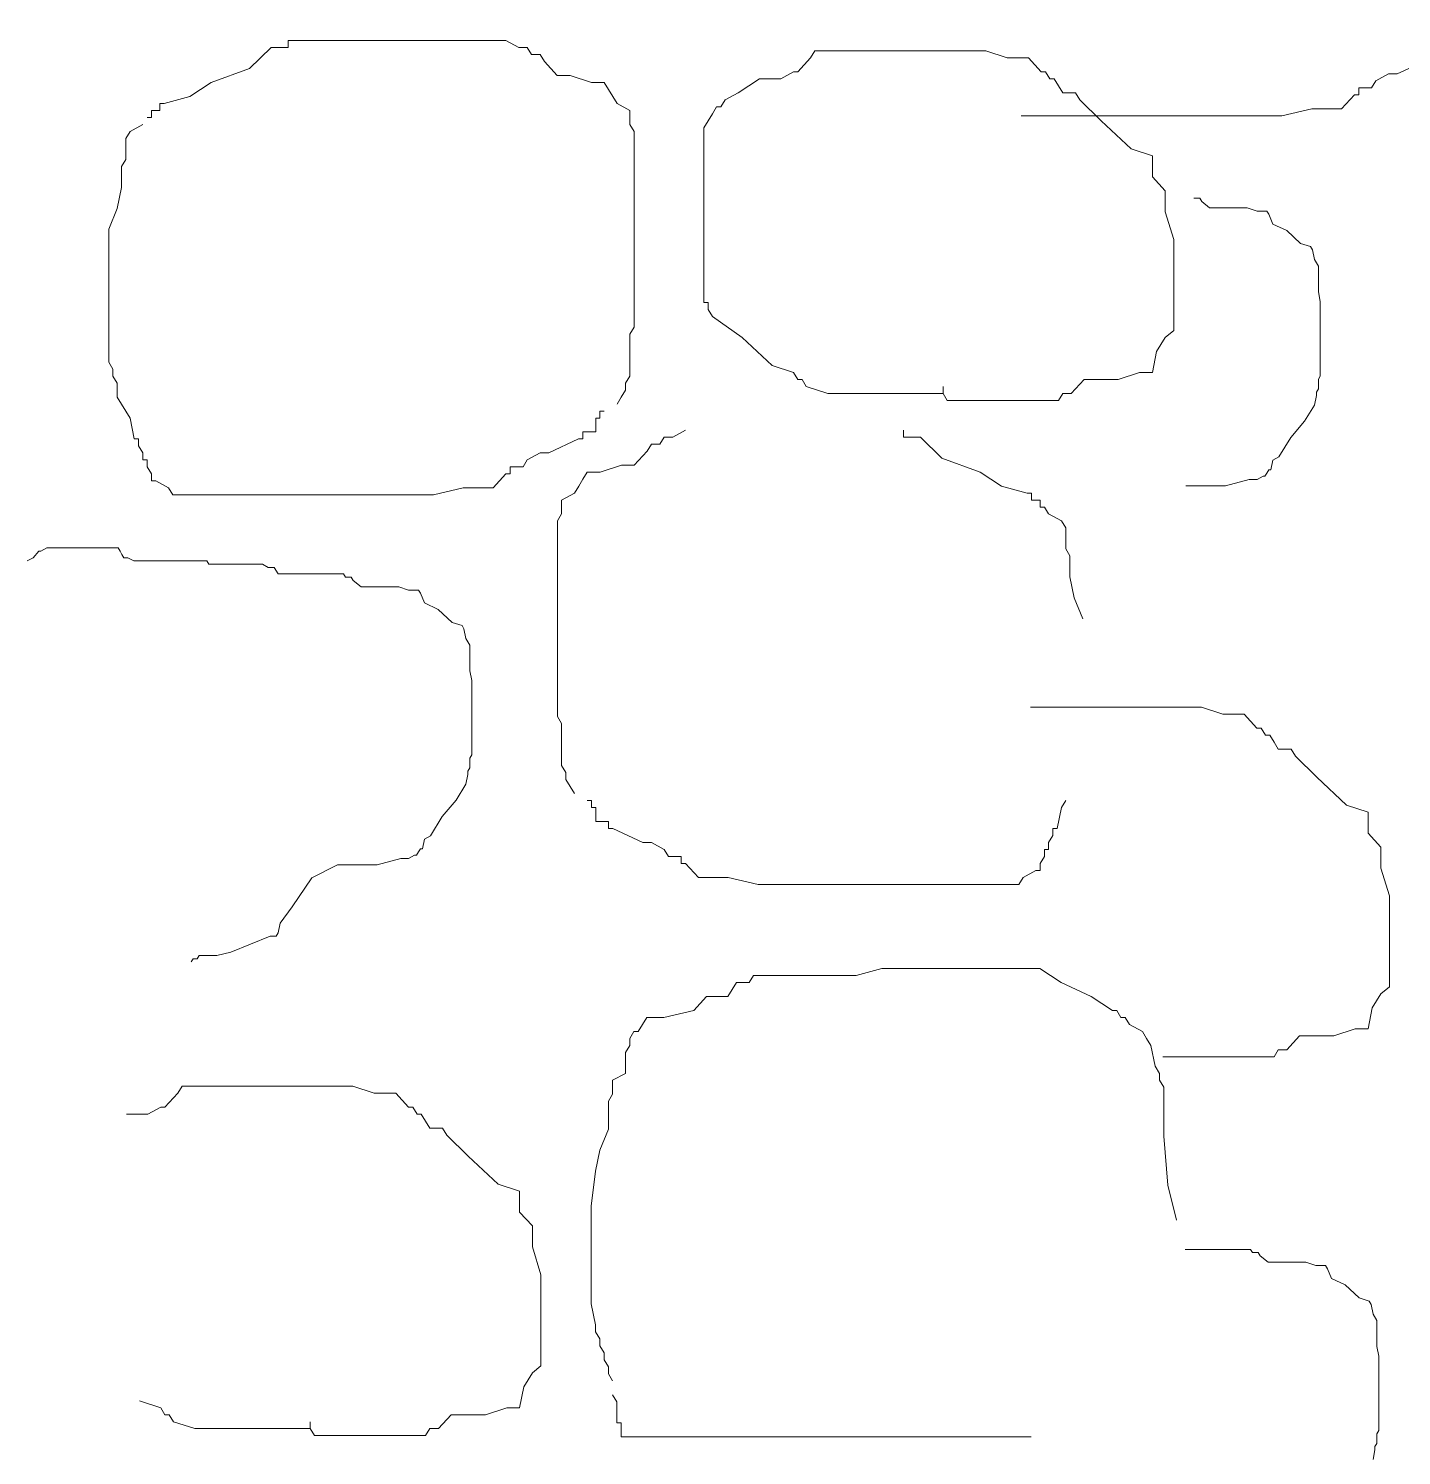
# Model space of a CAD drawing. Header units: centimetres. Extents: x 2280 to 32242, y -4577 to 2534.
# Drawn here: x 26068.5 to 26120.5, y -2725.3 to -2671.3 of the extents above; entities that cross this region are included whole.
import ezdxf

# ---------------------------------------------------------------- set-up
doc = ezdxf.new("R2010")
doc.units = ezdxf.units.CM
doc.layers.add('dim', color=40, linetype='Continuous', lineweight=0)
doc.layers.add('obiekty', color=22, linetype='Continuous', lineweight=5)

msp = doc.modelspace()

# ---------------------------------------------------------------- hatches: boundary and pattern name
at = {"layer": 'dim'}
h = msp.add_hatch(color=7, dxfattribs=at)
h.dxf.hatch_style = 1
edge = h.paths.add_edge_path()
edge.add_line((26464.449, -2758.987), (26526.237, -2820.144))
edge.add_line((26526.237, -2820.144), (26526.237, -2793.963))
edge.add_line((26526.237, -2793.963), (26500.585, -2768.102))
edge.add_spline(control_points=[(26500.585, -2768.102), (26499.378, -2767.74), (26498.6, -2767.687), (26498.202, -2767.906)], knot_values=[35.673287, 35.673287, 35.673287, 35.673287, 41.147763, 41.147763, 41.147763, 41.147763], degree=3, periodic=0)
edge.add_spline(control_points=[(26498.202, -2767.906), (26498.119, -2767.991), (26498.037, -2768.075), (26497.954, -2768.159)], knot_values=[0, 0, 0, 0, 0.301407, 0.301407, 0.301407, 0.301407], degree=3, periodic=0)
edge.add_spline(control_points=[(26497.954, -2768.159), (26498.007, -2768.053), (26498.089, -2767.969), (26498.202, -2767.906)], knot_values=[41.147763, 41.147763, 41.147763, 41.147763, 42.704936, 42.704936, 42.704936, 42.704936], degree=3, periodic=0)
edge.add_spline(control_points=[(26500.585, -2768.102), (26499.378, -2767.74), (26498.6, -2767.687), (26498.202, -2767.906)], knot_values=[35.673287, 35.673287, 35.673287, 35.673287, 41.147763, 41.147763, 41.147763, 41.147763], degree=3, periodic=0)
edge.add_spline(control_points=[(26498.202, -2767.906), (26498.57, -2767.532), (26498.935, -2767.157), (26499.28, -2766.787)], knot_values=[0.301407, 0.301407, 0.301407, 0.301407, 1.642507, 1.642507, 1.642507, 1.642507], degree=3, periodic=0)
edge.add_line((26499.28, -2766.787), (26478.191, -2745.525))
edge.add_spline(control_points=[(26478.191, -2745.525), (26477.196, -2745.262), (26476.538, -2745.24), (26476.182, -2745.436)], knot_values=[36.26063, 36.26063, 36.26063, 36.26063, 41.147763, 41.147763, 41.147763, 41.147763], degree=3, periodic=0)
edge.add_spline(control_points=[(26476.182, -2745.436), (26476.1, -2745.52), (26476.017, -2745.604), (26475.934, -2745.689)], knot_values=[0, 0, 0, 0, 0.301407, 0.301407, 0.301407, 0.301407], degree=3, periodic=0)
edge.add_spline(control_points=[(26475.934, -2745.689), (26475.987, -2745.583), (26476.069, -2745.498), (26476.182, -2745.436)], knot_values=[41.147763, 41.147763, 41.147763, 41.147763, 42.704936, 42.704936, 42.704936, 42.704936], degree=3, periodic=0)
edge.add_spline(control_points=[(26478.191, -2745.525), (26477.196, -2745.262), (26476.538, -2745.24), (26476.182, -2745.436)], knot_values=[36.26063, 36.26063, 36.26063, 36.26063, 41.147763, 41.147763, 41.147763, 41.147763], degree=3, periodic=0)
edge.add_spline(control_points=[(26476.182, -2745.436), (26476.504, -2745.108), (26476.823, -2744.781), (26477.13, -2744.455)], knot_values=[0.301407, 0.301407, 0.301407, 0.301407, 1.474772, 1.474772, 1.474772, 1.474772], degree=3, periodic=0)
edge.add_line((26477.13, -2744.455), (26434.971, -2701.952))
edge.add_spline(control_points=[(26434.971, -2701.952), (26433.764, -2701.591), (26432.986, -2701.538), (26432.588, -2701.757)], knot_values=[35.673287, 35.673287, 35.673287, 35.673287, 41.147763, 41.147763, 41.147763, 41.147763], degree=3, periodic=0)
edge.add_spline(control_points=[(26432.588, -2701.757), (26432.506, -2701.841), (26432.423, -2701.926), (26432.34, -2702.01)], knot_values=[0, 0, 0, 0, 0.301407, 0.301407, 0.301407, 0.301407], degree=3, periodic=0)
edge.add_spline(control_points=[(26432.34, -2702.01), (26432.393, -2701.904), (26432.475, -2701.82), (26432.588, -2701.757)], knot_values=[41.147763, 41.147763, 41.147763, 41.147763, 42.704936, 42.704936, 42.704936, 42.704936], degree=3, periodic=0)
edge.add_spline(control_points=[(26434.971, -2701.952), (26433.764, -2701.591), (26432.986, -2701.538), (26432.588, -2701.757)], knot_values=[35.673287, 35.673287, 35.673287, 35.673287, 41.147763, 41.147763, 41.147763, 41.147763], degree=3, periodic=0)
edge.add_spline(control_points=[(26432.588, -2701.757), (26432.956, -2701.382), (26433.321, -2701.008), (26433.667, -2700.637)], knot_values=[0.301407, 0.301407, 0.301407, 0.301407, 1.642507, 1.642507, 1.642507, 1.642507], degree=3, periodic=0)
edge.add_line((26433.667, -2700.637), (26412.577, -2679.376))
edge.add_spline(control_points=[(26412.577, -2679.376), (26411.582, -2679.112), (26410.924, -2679.091), (26410.568, -2679.287)], knot_values=[36.26063, 36.26063, 36.26063, 36.26063, 41.147763, 41.147763, 41.147763, 41.147763], degree=3, periodic=0)
edge.add_spline(control_points=[(26410.568, -2679.287), (26410.486, -2679.371), (26410.403, -2679.455), (26410.32, -2679.539)], knot_values=[0, 0, 0, 0, 0.301407, 0.301407, 0.301407, 0.301407], degree=3, periodic=0)
edge.add_spline(control_points=[(26410.32, -2679.539), (26410.373, -2679.434), (26410.455, -2679.349), (26410.568, -2679.287)], knot_values=[41.147763, 41.147763, 41.147763, 41.147763, 42.704936, 42.704936, 42.704936, 42.704936], degree=3, periodic=0)
edge.add_spline(control_points=[(26412.577, -2679.376), (26411.582, -2679.112), (26410.924, -2679.091), (26410.568, -2679.287)], knot_values=[36.26063, 36.26063, 36.26063, 36.26063, 41.147763, 41.147763, 41.147763, 41.147763], degree=3, periodic=0)
edge.add_spline(control_points=[(26410.568, -2679.287), (26410.89, -2678.959), (26411.21, -2678.631), (26411.516, -2678.306)], knot_values=[0.301407, 0.301407, 0.301407, 0.301407, 1.474772, 1.474772, 1.474772, 1.474772], degree=3, periodic=0)
edge.add_line((26411.516, -2678.306), (26390.202, -2656.819))
edge.add_spline(control_points=[(26390.202, -2656.819), (26389.403, -2656.64), (26388.86, -2656.645), (26388.549, -2656.816)], knot_values=[36.867268, 36.867268, 36.867268, 36.867268, 41.147763, 41.147763, 41.147763, 41.147763], degree=3, periodic=0)
edge.add_spline(control_points=[(26388.549, -2656.816), (26388.466, -2656.9), (26388.383, -2656.985), (26388.3, -2657.069)], knot_values=[0, 0, 0, 0, 0.301407, 0.301407, 0.301407, 0.301407], degree=3, periodic=0)
edge.add_spline(control_points=[(26388.3, -2657.069), (26388.353, -2656.963), (26388.435, -2656.879), (26388.549, -2656.816)], knot_values=[41.147763, 41.147763, 41.147763, 41.147763, 42.704936, 42.704936, 42.704936, 42.704936], degree=3, periodic=0)
edge.add_spline(control_points=[(26388.549, -2656.816), (26388.86, -2656.645), (26389.403, -2656.64), (26390.202, -2656.819)], knot_values=[36.867268, 36.867268, 36.867268, 36.867268, 41.147763, 41.147763, 41.147763, 41.147763], degree=3, periodic=0)
edge.add_spline(control_points=[(26388.549, -2656.816), (26388.825, -2656.535), (26389.099, -2656.254), (26389.365, -2655.974)], knot_values=[0.301407, 0.301407, 0.301407, 0.301407, 1.308174, 1.308174, 1.308174, 1.308174], degree=3, periodic=0)
edge.add_line((26389.365, -2655.974), (26367.847, -2634.281))
edge.add_spline(control_points=[(26367.847, -2634.281), (26367.229, -2634.174), (26366.794, -2634.199), (26366.529, -2634.346)], knot_values=[37.494954, 37.494954, 37.494954, 37.494954, 41.147763, 41.147763, 41.147763, 41.147763], degree=3, periodic=0)
edge.add_spline(control_points=[(26366.529, -2634.346), (26366.446, -2634.43), (26366.363, -2634.514), (26366.28, -2634.598)], knot_values=[0, 0, 0, 0, 0.301407, 0.301407, 0.301407, 0.301407], degree=3, periodic=0)
edge.add_spline(control_points=[(26366.28, -2634.598), (26366.333, -2634.493), (26366.416, -2634.408), (26366.529, -2634.346)], knot_values=[41.147763, 41.147763, 41.147763, 41.147763, 42.704936, 42.704936, 42.704936, 42.704936], degree=3, periodic=0)
edge.add_line((26367.067, -2633.494), (26345.514, -2611.766))
edge.add_spline(control_points=[(26345.514, -2611.766), (26345.06, -2611.717), (26344.727, -2611.755), (26344.509, -2611.875)], knot_values=[38.145716, 38.145716, 38.145716, 38.145716, 41.147763, 41.147763, 41.147763, 41.147763], degree=3, periodic=0)
edge.add_spline(control_points=[(26344.509, -2611.875), (26344.426, -2611.959), (26344.343, -2612.044), (26344.26, -2612.128)], knot_values=[0, 0, 0, 0, 0.301407, 0.301407, 0.301407, 0.301407], degree=3, periodic=0)
edge.add_spline(control_points=[(26344.26, -2612.128), (26344.313, -2612.022), (26344.396, -2611.938), (26344.509, -2611.875)], knot_values=[41.147763, 41.147763, 41.147763, 41.147763, 42.704936, 42.704936, 42.704936, 42.704936], degree=3, periodic=0)
edge.add_line((26344.934, -2611.181), (26323.206, -2589.275))
edge.add_spline(control_points=[(26323.206, -2589.275), (26322.896, -2589.268), (26322.658, -2589.311), (26322.489, -2589.405)], knot_values=[38.821921, 38.821921, 38.821921, 38.821921, 41.147763, 41.147763, 41.147763, 41.147763], degree=3, periodic=0)
edge.add_spline(control_points=[(26322.489, -2589.405), (26322.406, -2589.489), (26322.323, -2589.573), (26322.241, -2589.657)], knot_values=[0, 0, 0, 0, 0.301407, 0.301407, 0.301407, 0.301407], degree=3, periodic=0)
edge.add_spline(control_points=[(26322.241, -2589.657), (26322.293, -2589.552), (26322.376, -2589.467), (26322.489, -2589.405)], knot_values=[41.147763, 41.147763, 41.147763, 41.147763, 42.704936, 42.704936, 42.704936, 42.704936], degree=3, periodic=0)
edge.add_line((26322.802, -2588.869), (26300.924, -2566.812))
edge.add_spline(control_points=[(26300.924, -2566.812), (26300.738, -2566.828), (26300.587, -2566.869), (26300.469, -2566.934)], knot_values=[39.526363, 39.526363, 39.526363, 39.526363, 41.147763, 41.147763, 41.147763, 41.147763], degree=3, periodic=0)
edge.add_spline(control_points=[(26300.469, -2566.934), (26300.386, -2567.018), (26300.304, -2567.103), (26300.221, -2567.187)], knot_values=[0, 0, 0, 0, 0.301407, 0.301407, 0.301407, 0.301407], degree=3, periodic=0)
edge.add_spline(control_points=[(26300.221, -2567.187), (26300.274, -2567.081), (26300.356, -2566.997), (26300.469, -2566.934)], knot_values=[41.147763, 41.147763, 41.147763, 41.147763, 42.704936, 42.704936, 42.704936, 42.704936], degree=3, periodic=0)
edge.add_line((26300.67, -2566.556), (26278.672, -2544.379))
edge.add_spline(control_points=[(26278.672, -2544.379), (26278.588, -2544.4), (26278.514, -2544.428), (26278.449, -2544.464)], knot_values=[40.262371, 40.262371, 40.262371, 40.262371, 41.147763, 41.147763, 41.147763, 41.147763], degree=3, periodic=0)
edge.add_spline(control_points=[(26278.449, -2544.464), (26278.367, -2544.548), (26278.284, -2544.632), (26278.201, -2544.716)], knot_values=[0, 0, 0, 0, 0.301407, 0.301407, 0.301407, 0.301407], degree=3, periodic=0)
edge.add_spline(control_points=[(26278.201, -2544.716), (26278.254, -2544.611), (26278.336, -2544.526), (26278.449, -2544.464)], knot_values=[41.147763, 41.147763, 41.147763, 41.147763, 42.704936, 42.704936, 42.704936, 42.704936], degree=3, periodic=0)
edge.add_line((26278.538, -2544.243), (26256.455, -2521.98))
edge.add_spline(control_points=[(26256.455, -2521.98), (26256.446, -2521.984), (26256.438, -2521.989), (26256.429, -2521.993)], knot_values=[41.033971, 41.033971, 41.033971, 41.033971, 41.147763, 41.147763, 41.147763, 41.147763], degree=3, periodic=0)
edge.add_spline(control_points=[(26256.429, -2521.993), (26256.347, -2522.077), (26256.264, -2522.162), (26256.181, -2522.246)], knot_values=[0, 0, 0, 0, 0.301407, 0.301407, 0.301407, 0.301407], degree=3, periodic=0)
edge.add_spline(control_points=[(26256.181, -2522.246), (26256.234, -2522.14), (26256.316, -2522.056), (26256.429, -2521.993)], knot_values=[41.147763, 41.147763, 41.147763, 41.147763, 42.704936, 42.704936, 42.704936, 42.704936], degree=3, periodic=0)
edge.add_line((26256.406, -2521.93), (26234.295, -2499.639))
edge.add_spline(control_points=[(26234.295, -2499.639), (26234.25, -2499.685), (26234.206, -2499.73), (26234.161, -2499.775)], knot_values=[0, 0, 0, 0, 0.162292, 0.162292, 0.162292, 0.162292], degree=3, periodic=0)
edge.add_spline(control_points=[(26234.161, -2499.775), (26234.19, -2499.717), (26234.228, -2499.665), (26234.276, -2499.62)], knot_values=[41.846102, 41.846102, 41.846102, 41.846102, 42.704936, 42.704936, 42.704936, 42.704936], degree=3, periodic=0)
edge.add_line((26234.264, -2499.608), (26207.186, -2472.309))
edge.add_line((26207.186, -2472.309), (26050.95, -2564.916))
edge.add_spline(control_points=[(26050.95, -2564.916), (26050.963, -2564.94), (26050.976, -2564.964), (26050.99, -2564.989)], knot_values=[0.301407, 0.301407, 0.301407, 0.301407, 0.372282, 0.372282, 0.372282, 0.372282], degree=3, periodic=0)
edge.add_spline(control_points=[(26050.99, -2564.989), (26051.082, -2565.079), (26051.138, -2565.183), (26051.16, -2565.299)], knot_values=[41.147763, 41.147763, 41.147763, 41.147763, 42.704936, 42.704936, 42.704936, 42.704936], degree=3, periodic=0)
edge.add_spline(control_points=[(26077.736, -2549.039), (26077.042, -2548.828), (26075.29, -2548.795), (26069.345, -2549.616), (26063.555, -2556.386), (26046.027, -2555.581), (26049.899, -2562.998), (26050.95, -2564.916)], knot_values=[0.372282, 0.372282, 0.372282, 0.372282, 6.173436, 8.769154, 17.150754, 33.547828, 39.13485, 39.13485, 39.13485, 39.13485], degree=3, periodic=0)
edge.add_spline(control_points=[(26050.99, -2564.989), (26050.969, -2564.969), (26050.948, -2564.949), (26050.924, -2564.931)], knot_values=[40.806551, 40.806551, 40.806551, 40.806551, 41.147763, 41.147763, 41.147763, 41.147763], degree=3, periodic=0)
edge.add_line((26050.924, -2564.931), (26023.876, -2580.963))
edge.add_line((26023.876, -2580.963), (26019.679, -2580.963))
edge.add_line((26019.679, -2580.963), (25652.254, -2580.963))
edge.add_line((25652.254, -2580.963), (25652.254, -2594.287))
edge.add_line((25652.254, -2594.287), (25660.813, -2594.287))
edge.add_line((25660.813, -2594.287), (25659.894, -2658.375))
edge.add_line((25659.894, -2658.375), (25673.922, -2658.249))
edge.add_line((25673.922, -2658.249), (25674.962, -2594.287))
edge.add_line((25674.962, -2594.287), (25964.152, -2594.287))
edge.add_line((25964.152, -2594.287), (25964.152, -2672.966))
edge.add_line((25964.152, -2672.966), (25982.545, -2672.966))
edge.add_line((25982.545, -2672.966), (25982.545, -2594.287))
edge.add_line((25982.545, -2594.287), (26298.05, -2594.287))
edge.add_line((26298.05, -2594.287), (26434.533, -2729.376))
edge.add_line((26434.533, -2729.376), (26434.463, -2793.963))
edge.add_line((26434.463, -2793.963), (26110.013, -2793.963))
edge.add_line((26110.013, -2793.963), (26109.044, -2794.492))
edge.add_line((26109.044, -2794.492), (26108.559, -2795.02))
edge.add_line((26108.559, -2795.02), (26106.943, -2795.02))
edge.add_line((26106.943, -2795.02), (26106.459, -2795.285))
edge.add_line((26106.459, -2795.285), (26090.788, -2795.285))
edge.add_line((26090.788, -2795.285), (26090.788, -2793.963))
edge.add_line((26090.788, -2793.963), (26087.153, -2793.963))
edge.add_line((26087.153, -2793.963), (26087.107, -2794.187))
edge.add_line((26087.107, -2794.187), (26086.623, -2794.187))
edge.add_line((26086.623, -2794.187), (26085.815, -2794.451))
edge.add_line((26085.815, -2794.451), (26084.523, -2794.451))
edge.add_line((26084.523, -2794.451), (26083.796, -2795.244))
edge.add_line((26083.796, -2795.244), (26079.353, -2795.244))
edge.add_line((26079.353, -2795.244), (25988.468, -2794.958))
edge.add_line((25988.468, -2794.958), (25988.582, -2795.02))
edge.add_line((25988.582, -2795.02), (25986.966, -2795.02))
edge.add_line((25986.966, -2795.02), (25671.717, -2793.963))
edge.add_line((25671.717, -2793.963), (25673.408, -2689.896))
edge.add_line((25673.408, -2689.896), (25659.442, -2689.896))
edge.add_line((25659.442, -2689.896), (25657.95, -2793.963))
edge.add_line((25657.95, -2793.963), (25618.694, -2821.127))
edge.add_line((25618.694, -2821.127), (25631.221, -2826.273))
edge.add_line((25631.221, -2826.273), (25679.875, -2813.518))
edge.add_line((25679.875, -2813.518), (25767.679, -2813.518))
edge.add_line((25767.679, -2813.518), (25767.679, -2838.592))
edge.add_line((25767.679, -2838.592), (25787.695, -2838.592))
edge.add_line((25787.695, -2838.592), (25787.695, -2813.518))
edge.add_line((25787.695, -2813.518), (25964.152, -2813.518))
edge.add_line((25964.152, -2813.518), (25964.152, -3023.963))
edge.add_line((25964.152, -3023.963), (25817.679, -3023.963))
edge.add_line((25817.679, -3023.963), (25647.245, -3023.963))
edge.add_line((25647.245, -3023.963), (25656.188, -3039.51))
edge.add_line((25656.188, -3039.51), (25623.849, -3063.258))
edge.add_line((25623.849, -3063.258), (25647.608, -3063.258))
edge.add_line((25647.608, -3063.258), (25771.419, -3052.333))
edge.add_line((25771.419, -3052.333), (25818.252, -3052.19))
edge.add_line((25818.252, -3052.19), (25844.501, -3067.931))
edge.add_line((25844.501, -3067.931), (25926.829, -3073.724))
edge.add_line((25926.829, -3073.724), (26030.55, -3059.79))
edge.add_line((26030.55, -3059.79), (26124.773, -3059.79))
edge.add_line((26124.773, -3059.79), (26174.502, -3048.018))
edge.add_line((26174.502, -3048.018), (26281.158, -3069.6))
edge.add_line((26281.158, -3069.6), (26392.12, -3080.193))
edge.add_line((26392.12, -3080.193), (26463.991, -3024.32))
edge.add_spline(control_points=[(26463.991, -3024.319), (26464.144, -3024.15), (26464.296, -3023.98), (26464.449, -3023.811)], knot_values=[0.41129, 0.41129, 0.41129, 0.41129, 1.095678, 1.095678, 1.095678, 1.095678], degree=3, periodic=0)
edge.add_line((26464.449, -3023.811), (26464.449, -2758.987))
edge = h.paths.add_edge_path(flags=16)
edge.add_line((26434.214, -3023.963), (26104.525, -3023.963))
edge.add_ellipse((26102.721, -3017.372), major_axis=(-0.725, 7.876), ratio=0.286851, start_angle=184.0247, end_angle=211.717, ccw=False)
edge.add_ellipse((26102.721, -3017.372), major_axis=(-0.725, 7.876), ratio=0.286851, start_angle=145.26, end_angle=184.0247)
edge.add_ellipse((26103.138, -3024.39), major_axis=(1.182, 0.109), ratio=0.76963, start_angle=239.4815, end_angle=289.0119, ccw=False)
edge.add_spline(control_points=[(26101.668, -3023.963), (26101.733, -3024.093), (26101.8, -3024.216), (26101.929, -3024.435), (26101.992, -3024.533), (26102.119, -3024.715), (26102.184, -3024.8), (26102.272, -3024.905), (26102.294, -3024.931), (26102.316, -3024.956)], knot_values=[2.511922, 2.511922, 2.511922, 2.511922, 2.59654, 2.59654, 2.67338, 2.67338, 2.75022, 2.75022, 2.776096, 2.776096, 2.776096, 2.776096], degree=3, periodic=0)
edge.add_ellipse((26096.606, -3047.974), major_axis=(30.002, 2.76), ratio=0.76963, start_angle=75.0057, end_angle=78.2937)
edge.add_ellipse((26100.347, -3024.698), major_axis=(0.305, 0.028), ratio=0.76963, start_angle=224.4393, end_angle=326.5905, ccw=False)
edge.add_ellipse((26101.916, -3022.482), major_axis=(3.494, 0.321), ratio=0.76963, start_angle=218.8051, end_angle=229.563)
edge.add_ellipse((26098.529, -3028.511), major_axis=(4.984, 0.458), ratio=0.76963, start_angle=70.7704, end_angle=86.6871)
edge.add_ellipse((26101.612, -2996.533), major_axis=(36.307, 3.34), ratio=0.76963, start_angle=255.0873, end_angle=260.9907, ccw=False)
edge.add_ellipse((26093.122, -3033.832), major_axis=(12.22, 1.124), ratio=0.76963, start_angle=78.305, end_angle=82.8106)
edge.add_ellipse((26093.47, -3024.152), major_axis=(0.43, 0.04), ratio=0.76963, start_angle=224.289, end_angle=314.5377, ccw=False)
edge.add_ellipse((26102.716, -3019.512), major_axis=(11.175, 1.028), ratio=0.76963, start_angle=204.1063, end_angle=206.9122, ccw=False)
edge.add_ellipse((26092.513, -3019.772), major_axis=(5.935, 0.546), ratio=0.76963, start_angle=260.6095, end_angle=271.7047, ccw=False)
edge.add_ellipse((26093.35, -3008.332), major_axis=(20.692, 1.903), ratio=0.76963, start_angle=251.8928, end_angle=262.1051, ccw=False)
edge.add_ellipse((26086.848, -3032.513), major_axis=(10.946, 1.007), ratio=0.76963, start_angle=78.2841, end_angle=85.4406)
edge.add_line((26086.945, -3024.036), (26086.364, -3024.089))
edge.add_ellipse((26108.09, -3017.137), major_axis=(23.07, 2.122), ratio=0.76963, start_angle=179.1726, end_angle=195.6257)
edge.add_line((26086.313, -3023.963), (26044.001, -3023.963))
edge.add_line((26044.001, -3023.963), (26044.001, -3024.014))
edge.add_line((26044.001, -3024.014), (26038.534, -3024.009))
edge.add_line((26038.534, -3024.009), (25982.545, -3023.963))
edge.add_line((25982.545, -3023.963), (25982.545, -2933.963))
edge.add_line((25982.545, -2933.963), (25982.545, -2813.518))
edge.add_line((25982.545, -2813.518), (26434.442, -2813.518))
edge.add_line((26434.442, -2813.518), (26434.214, -3023.963))
h.paths.add_polyline_path([(26431.179, -3017.562), (26369.882, -3017.574), (26370.58, -2853.479), (26368.125, -2853.498), (26366.181, -3017.575), (26305.203, -3017.586), (26305.347, -2983.517), (26301.921, -2983.513), (26301.518, -3017.587), (26259.005, -3017.595), (26259.7, -2854.364), (26257.27, -2854.383), (26255.336, -3017.596), (26198.642, -3017.606), (26199.933, -2854.841), (26431.179, -2852.995)], flags=0)
h.paths.add_polyline_path([(26404.312, -2949.447), (26402.361, -2951.053), (26400.352, -2951.11), (26397.598, -2950.651), (26396.574, -2949.387), (26396.966, -2949.275), (26398.516, -2950.307), (26399.95, -2950.651), (26401.213, -2950.651), (26402.475, -2950.25), (26403.68, -2949.447)], flags=0)
edge = h.paths.add_edge_path(flags=17)
edge.add_spline(control_points=[(26077.736, -2549.039), (26077.042, -2548.828), (26075.29, -2548.795), (26069.345, -2549.616), (26063.555, -2556.386), (26046.027, -2555.581), (26049.899, -2562.998), (26050.95, -2564.916)], knot_values=[0.372282, 0.372282, 0.372282, 0.372282, 6.173436, 8.769154, 17.150754, 33.547828, 39.13485, 39.13485, 39.13485, 39.13485], degree=3, periodic=0)
edge.add_line((26050.95, -2564.916), (26077.736, -2549.039))
h.paths.add_polyline_path([(26194.119, -2508.711), (26112.304, -2557.205), (26112.304, -2580.963), (26194.119, -2580.963)], flags=16)
h.paths.add_polyline_path([(26112.304, -2557.205), (26072.221, -2580.963), (26112.304, -2580.963)], flags=16)
h.paths.add_polyline_path([(26205.047, -2502.233), (26194.119, -2508.711), (26194.119, -2580.963), (26284.589, -2580.963)], flags=16)

# ---------------------------------------------------------------- linework, layer by layer
at = {"layer": 'obiekty'}
for p, q in [((26086.593, -2671.784), (26078.354, -2671.784)), ((26078.354, -2671.784), (26078.354, -2672.048)), ((26087.078, -2672.048), (26086.593, -2671.784)), ((26077.708, -2672.048), (26076.9, -2672.841)), ((26078.354, -2672.048), (26077.708, -2672.048)), ((26087.401, -2672.048), (26087.078, -2672.048)), ((26087.563, -2672.313), (26087.401, -2672.048)), ((26087.886, -2672.313), (26087.563, -2672.313)), ((26088.047, -2672.577), (26087.886, -2672.313)), ((26097.629, -2672.966), (26098.114, -2672.438)), ((26098.114, -2672.438), (26098.276, -2672.173)), ((26098.276, -2672.173), (26104.738, -2672.173)), ((26104.738, -2672.173), (26105.546, -2672.438)), ((26105.546, -2672.438), (26106.353, -2672.438)), ((26106.353, -2672.438), (26106.838, -2672.966)), ((26120.294, -2673.045), (26121.425, -2672.517)), ((26076.9, -2672.841), (26075.446, -2673.37)), ((26088.532, -2673.105), (26088.047, -2672.577)), ((26096.983, -2673.231), (26097.468, -2672.966)), ((26097.468, -2672.966), (26097.629, -2672.966)), ((26106.838, -2672.966), (26107, -2672.966)), ((26107, -2672.966), (26107.161, -2673.231)), ((26119.486, -2673.31), (26119.971, -2673.045)), ((26119.971, -2673.045), (26120.294, -2673.045)), ((26075.446, -2673.37), (26074.638, -2673.898)), ((26089.017, -2673.105), (26088.532, -2673.105)), ((26089.824, -2673.37), (26089.017, -2673.105)), ((26090.309, -2673.37), (26089.824, -2673.37)), ((26090.471, -2673.634), (26090.309, -2673.37)), ((26095.368, -2673.759), (26096.175, -2673.231)), ((26096.175, -2673.231), (26096.983, -2673.231)), ((26107.161, -2673.231), (26107.323, -2673.231)), ((26107.323, -2673.231), (26107.484, -2673.495)), ((26107.484, -2673.495), (26107.646, -2673.759)), ((26118.84, -2673.838), (26118.84, -2673.574)), ((26118.84, -2673.574), (26119.325, -2673.574)), ((26119.325, -2673.574), (26119.486, -2673.31)), ((26074.638, -2673.898), (26073.669, -2674.163)), ((26090.632, -2673.898), (26090.471, -2673.634)), ((26090.794, -2674.163), (26090.632, -2673.898)), ((26094.721, -2674.288), (26094.883, -2674.024)), ((26094.883, -2674.024), (26095.368, -2673.759)), ((26107.646, -2673.759), (26108.13, -2673.759)), ((26108.13, -2673.759), (26108.292, -2674.024)), ((26108.292, -2674.024), (26109.1, -2674.817)), ((26118.194, -2674.367), (26118.679, -2673.838)), ((26118.679, -2673.838), (26118.84, -2673.838)), ((26073.507, -2674.427), (26073.184, -2674.427)), ((26073.184, -2674.427), (26073.184, -2674.691)), ((26073.669, -2674.163), (26073.507, -2674.163)), ((26073.507, -2674.163), (26073.507, -2674.427)), ((26091.278, -2674.427), (26090.794, -2674.163)), ((26091.278, -2674.956), (26091.278, -2674.427)), ((26094.237, -2674.817), (26094.398, -2674.552)), ((26094.398, -2674.552), (26094.56, -2674.288)), ((26094.56, -2674.288), (26094.721, -2674.288)), ((26106.077, -2674.631), (26115.932, -2674.631)), ((26115.932, -2674.631), (26117.063, -2674.367)), ((26117.063, -2674.367), (26118.194, -2674.367)), ((26072.861, -2674.956), (26072.376, -2675.22)), ((26073.184, -2674.691), (26073.023, -2674.691)), ((26091.44, -2675.22), (26091.278, -2674.956)), ((26094.075, -2675.081), (26094.237, -2674.817)), ((26094.075, -2681.689), (26094.075, -2675.081)), ((26109.1, -2674.817), (26110.231, -2675.874)), ((26072.376, -2675.22), (26072.215, -2675.484)), ((26072.215, -2675.484), (26072.215, -2676.277)), ((26091.44, -2682.621), (26091.44, -2675.22)), ((26072.215, -2676.277), (26072.053, -2676.541)), ((26110.231, -2675.874), (26111.038, -2676.138)), ((26111.038, -2676.138), (26111.038, -2676.931)), ((26072.053, -2676.541), (26072.053, -2677.334)), ((26072.053, -2677.334), (26071.892, -2678.127)), ((26111.038, -2676.931), (26111.523, -2677.46)), ((26111.523, -2677.46), (26111.523, -2678.253)), ((26112.83, -2677.741), (26112.605, -2677.741)), ((26112.904, -2677.863), (26112.83, -2677.741)), ((26113.203, -2678.108), (26112.904, -2677.863)), ((26071.892, -2678.127), (26071.569, -2678.92)), ((26111.523, -2678.253), (26111.846, -2679.31)), ((26114.624, -2678.108), (26113.203, -2678.108)), ((26114.998, -2678.23), (26114.624, -2678.108)), ((26115.371, -2678.23), (26114.998, -2678.23)), ((26115.446, -2678.352), (26115.371, -2678.23)), ((26115.596, -2678.719), (26115.446, -2678.352)), ((26071.569, -2678.92), (26071.569, -2683.942)), ((26116.119, -2678.964), (26115.596, -2678.719)), ((26116.642, -2679.453), (26116.119, -2678.964)), ((26111.846, -2679.31), (26111.846, -2682.746)), ((26117.016, -2679.575), (26116.642, -2679.453)), ((26117.091, -2679.698), (26117.016, -2679.575)), ((26117.166, -2680.064), (26117.091, -2679.698)), ((26117.315, -2680.309), (26117.166, -2680.064)), ((26117.315, -2681.288), (26117.315, -2680.309)), ((26094.237, -2681.689), (26094.075, -2681.689)), ((26094.237, -2681.953), (26094.237, -2681.689)), ((26117.39, -2681.654), (26117.315, -2681.288)), ((26117.39, -2684.468), (26117.39, -2681.654)), ((26094.398, -2682.217), (26094.237, -2681.953)), ((26095.529, -2683.01), (26094.398, -2682.217)), ((26091.278, -2682.885), (26091.44, -2682.621)), ((26111.846, -2682.746), (26111.523, -2683.01)), ((26091.278, -2684.471), (26091.278, -2682.885)), ((26096.66, -2684.067), (26095.529, -2683.01)), ((26111.362, -2683.274), (26111.2, -2683.539)), ((26111.523, -2683.01), (26111.362, -2683.274)), ((26111.2, -2683.539), (26111.038, -2684.332)), ((26071.569, -2683.942), (26071.73, -2684.206)), ((26071.73, -2684.206), (26071.73, -2684.471)), ((26097.468, -2684.332), (26096.66, -2684.067)), ((26097.629, -2684.596), (26097.468, -2684.332)), ((26110.554, -2684.332), (26109.746, -2684.596)), ((26111.038, -2684.332), (26110.554, -2684.332)), ((26071.73, -2684.471), (26071.892, -2684.735)), ((26071.892, -2684.735), (26071.892, -2685.264)), ((26091.117, -2684.735), (26091.278, -2684.471)), ((26091.117, -2684.999), (26091.117, -2684.735)), ((26097.791, -2684.596), (26097.629, -2684.596)), ((26097.952, -2684.86), (26097.791, -2684.596)), ((26098.76, -2685.125), (26097.952, -2684.86)), ((26103.122, -2684.86), (26103.122, -2685.125)), ((26108.454, -2684.596), (26107.969, -2685.125)), ((26109.746, -2684.596), (26108.454, -2684.596)), ((26117.315, -2684.59), (26117.39, -2684.468)), ((26117.315, -2684.957), (26117.315, -2684.59)), ((26071.892, -2685.264), (26072.053, -2685.528)), ((26090.794, -2685.528), (26090.955, -2685.264)), ((26090.955, -2685.264), (26091.117, -2684.999)), ((26103.122, -2685.125), (26098.76, -2685.125)), ((26103.284, -2685.389), (26103.122, -2685.125)), ((26107.484, -2685.389), (26103.284, -2685.389)), ((26107.646, -2685.125), (26107.484, -2685.389)), ((26107.969, -2685.125), (26107.646, -2685.125)), ((26117.166, -2685.568), (26117.241, -2685.201)), ((26117.241, -2685.079), (26117.315, -2684.957)), ((26117.241, -2685.201), (26117.241, -2685.079)), ((26072.053, -2685.528), (26072.215, -2685.792)), ((26072.215, -2685.792), (26072.376, -2686.057)), ((26090.148, -2686.057), (26090.148, -2685.792)), ((26090.148, -2685.792), (26090.309, -2685.792)), ((26116.792, -2686.18), (26117.166, -2685.568)), ((26072.376, -2686.057), (26072.538, -2686.85)), ((26089.986, -2686.585), (26089.986, -2686.057)), ((26089.986, -2686.057), (26090.148, -2686.057)), ((26092.899, -2686.78), (26093.383, -2686.515)), ((26101.623, -2686.515), (26101.623, -2686.78)), ((26116.269, -2686.791), (26116.792, -2686.18)), ((26072.538, -2686.85), (26072.699, -2686.85)), ((26072.699, -2686.85), (26072.699, -2687.114)), ((26088.209, -2687.378), (26089.34, -2686.85)), ((26089.34, -2686.85), (26089.501, -2686.85)), ((26089.501, -2686.85), (26089.501, -2686.585)), ((26089.501, -2686.585), (26089.986, -2686.585)), ((26091.929, -2687.308), (26092.091, -2687.044)), ((26092.091, -2687.044), (26092.414, -2687.044)), ((26092.414, -2687.044), (26092.575, -2686.78)), ((26092.575, -2686.78), (26092.899, -2686.78)), ((26101.623, -2686.78), (26102.269, -2686.78)), ((26102.269, -2686.78), (26103.077, -2687.572)), ((26115.82, -2687.525), (26116.269, -2686.791)), ((26072.699, -2687.114), (26072.861, -2687.378)), ((26072.861, -2687.378), (26072.861, -2687.642)), ((26087.401, -2687.642), (26087.886, -2687.378)), ((26087.886, -2687.378), (26088.209, -2687.378)), ((26091.445, -2687.837), (26091.929, -2687.308)), ((26103.077, -2687.572), (26104.531, -2688.101)), ((26115.596, -2687.648), (26115.82, -2687.525)), ((26072.861, -2687.642), (26073.023, -2687.642)), ((26073.023, -2687.642), (26073.023, -2687.907)), ((26073.023, -2687.907), (26073.184, -2688.171)), ((26086.755, -2688.171), (26086.755, -2687.907)), ((26086.755, -2687.907), (26087.24, -2687.907)), ((26087.24, -2687.907), (26087.401, -2687.642)), ((26089.506, -2688.365), (26089.667, -2688.101)), ((26089.667, -2688.101), (26090.152, -2688.101)), ((26090.152, -2688.101), (26090.96, -2687.837)), ((26090.96, -2687.837), (26091.445, -2687.837)), ((26104.531, -2688.101), (26105.338, -2688.63)), ((26115.297, -2688.259), (26115.371, -2688.137)), ((26115.371, -2688.137), (26115.446, -2688.015)), ((26115.446, -2688.015), (26115.521, -2688.015)), ((26115.521, -2688.015), (26115.596, -2687.648)), ((26073.184, -2688.171), (26073.184, -2688.435)), ((26073.184, -2688.435), (26073.346, -2688.435)), ((26073.346, -2688.435), (26073.83, -2688.7)), ((26073.83, -2688.7), (26073.992, -2688.964)), ((26083.847, -2688.964), (26084.978, -2688.7)), ((26084.978, -2688.7), (26086.109, -2688.7)), ((26086.109, -2688.7), (26086.593, -2688.171)), ((26086.593, -2688.171), (26086.755, -2688.171)), ((26089.183, -2688.894), (26089.344, -2688.63)), ((26089.344, -2688.63), (26089.506, -2688.365)), ((26105.338, -2688.63), (26106.308, -2688.894)), ((26112.306, -2688.626), (26113.802, -2688.626)), ((26113.802, -2688.626), (26114.699, -2688.382)), ((26114.699, -2688.382), (26114.998, -2688.382)), ((26114.998, -2688.382), (26115.222, -2688.259)), ((26115.222, -2688.259), (26115.297, -2688.259)), ((26073.992, -2688.964), (26083.847, -2688.964)), ((26088.698, -2689.158), (26089.183, -2688.894)), ((26088.698, -2689.687), (26088.698, -2689.158)), ((26106.308, -2688.894), (26106.469, -2688.894)), ((26106.469, -2688.894), (26106.469, -2689.158)), ((26106.469, -2689.158), (26106.792, -2689.158)), ((26106.792, -2689.158), (26106.792, -2689.423)), ((26088.537, -2689.951), (26088.698, -2689.687)), ((26106.792, -2689.423), (26106.954, -2689.423)), ((26106.954, -2689.423), (26107.116, -2689.687)), ((26107.116, -2689.687), (26107.6, -2689.951)), ((26088.537, -2697.352), (26088.537, -2689.951)), ((26107.6, -2689.951), (26107.762, -2690.216)), ((26107.762, -2690.216), (26107.762, -2691.009)), ((26068.708, -2691.34), (26068.484, -2691.462)), ((26068.932, -2691.095), (26068.708, -2691.34)), ((26069.007, -2691.095), (26068.932, -2691.095)), ((26069.231, -2690.973), (26069.007, -2691.095)), ((26071.923, -2690.973), (26069.231, -2690.973)), ((26071.997, -2691.095), (26071.923, -2690.973)), ((26072.072, -2691.217), (26071.997, -2691.095)), ((26072.147, -2691.34), (26072.072, -2691.217)), ((26072.296, -2691.34), (26072.147, -2691.34)), ((26072.521, -2691.462), (26072.296, -2691.34)), ((26107.762, -2691.009), (26107.923, -2691.273)), ((26107.923, -2691.273), (26107.923, -2692.066)), ((26075.287, -2691.462), (26072.521, -2691.462)), ((26075.362, -2691.584), (26075.287, -2691.462)), ((26077.38, -2691.584), (26075.362, -2691.584)), ((26077.604, -2691.707), (26077.38, -2691.584)), ((26077.829, -2691.707), (26077.604, -2691.707)), ((26077.978, -2691.951), (26077.829, -2691.707)), ((26080.445, -2691.951), (26077.978, -2691.951)), ((26080.52, -2692.073), (26080.445, -2691.951)), ((26080.744, -2692.073), (26080.52, -2692.073)), ((26080.819, -2692.196), (26080.744, -2692.073)), ((26081.118, -2692.44), (26080.819, -2692.196)), ((26082.539, -2692.44), (26081.118, -2692.44)), ((26082.912, -2692.563), (26082.539, -2692.44)), ((26107.923, -2692.066), (26108.085, -2692.859)), ((26083.286, -2692.563), (26082.912, -2692.563)), ((26083.361, -2692.685), (26083.286, -2692.563)), ((26083.51, -2693.052), (26083.361, -2692.685)), ((26108.085, -2692.859), (26108.408, -2693.652)), ((26084.034, -2693.297), (26083.51, -2693.052)), ((26084.557, -2693.786), (26084.034, -2693.297)), ((26084.931, -2693.908), (26084.557, -2693.786)), ((26085.006, -2694.03), (26084.931, -2693.908)), ((26085.08, -2694.397), (26085.006, -2694.03)), ((26085.23, -2694.642), (26085.08, -2694.397)), ((26085.23, -2695.62), (26085.23, -2694.642)), ((26085.305, -2695.987), (26085.23, -2695.62)), ((26085.305, -2698.801), (26085.305, -2695.987)), ((26106.43, -2696.997), (26112.892, -2696.997)), ((26112.892, -2696.997), (26113.7, -2697.261)), ((26113.7, -2697.261), (26114.508, -2697.261)), ((26114.508, -2697.261), (26114.992, -2697.79)), ((26088.698, -2697.616), (26088.537, -2697.352)), ((26088.698, -2699.202), (26088.698, -2697.616)), ((26114.992, -2697.79), (26115.154, -2697.79)), ((26115.154, -2697.79), (26115.315, -2698.054)), ((26115.315, -2698.054), (26115.477, -2698.054)), ((26115.477, -2698.054), (26115.638, -2698.318)), ((26115.638, -2698.318), (26115.8, -2698.583)), ((26085.23, -2698.923), (26085.305, -2698.801)), ((26085.23, -2699.29), (26085.23, -2698.923)), ((26115.8, -2698.583), (26116.285, -2698.583)), ((26116.285, -2698.583), (26116.446, -2698.847)), ((26116.446, -2698.847), (26117.254, -2699.64)), ((26085.155, -2699.412), (26085.23, -2699.29)), ((26085.155, -2699.534), (26085.155, -2699.412)), ((26088.86, -2699.466), (26088.698, -2699.202)), ((26088.86, -2699.731), (26088.86, -2699.466)), ((26084.707, -2700.513), (26085.08, -2699.901)), ((26085.08, -2699.901), (26085.155, -2699.534)), ((26089.021, -2699.995), (26088.86, -2699.731)), ((26089.183, -2700.259), (26089.021, -2699.995)), ((26117.254, -2699.64), (26118.385, -2700.697)), ((26084.183, -2701.124), (26084.707, -2700.513)), ((26089.829, -2700.524), (26089.667, -2700.524)), ((26089.829, -2700.788), (26089.829, -2700.524)), ((26107.762, -2700.524), (26107.6, -2700.788)), ((26089.991, -2700.788), (26089.829, -2700.788)), ((26089.991, -2701.317), (26089.991, -2700.788)), ((26107.6, -2700.788), (26107.439, -2701.581)), ((26118.385, -2700.697), (26119.193, -2700.961)), ((26119.193, -2700.961), (26119.193, -2701.754)), ((26083.735, -2701.858), (26084.183, -2701.124)), ((26090.475, -2701.317), (26089.991, -2701.317)), ((26090.475, -2701.581), (26090.475, -2701.317)), ((26090.637, -2701.581), (26090.475, -2701.581)), ((26091.768, -2702.11), (26090.637, -2701.581)), ((26107.439, -2701.581), (26107.277, -2701.581)), ((26107.277, -2701.581), (26107.277, -2701.845)), ((26083.436, -2702.347), (26083.51, -2701.981)), ((26083.51, -2701.981), (26083.735, -2701.858)), ((26092.091, -2702.11), (26091.768, -2702.11)), ((26092.575, -2702.374), (26092.091, -2702.11)), ((26107.277, -2701.845), (26107.116, -2702.11)), ((26107.116, -2702.11), (26107.116, -2702.374)), ((26119.193, -2701.754), (26119.677, -2702.283)), ((26081.716, -2702.959), (26082.613, -2702.714)), ((26082.613, -2702.714), (26082.912, -2702.714)), ((26082.912, -2702.714), (26083.137, -2702.592)), ((26083.137, -2702.592), (26083.211, -2702.592)), ((26083.211, -2702.592), (26083.286, -2702.47)), ((26083.286, -2702.47), (26083.361, -2702.347)), ((26083.361, -2702.347), (26083.436, -2702.347)), ((26092.737, -2702.638), (26092.575, -2702.374)), ((26093.222, -2702.638), (26092.737, -2702.638)), ((26093.222, -2702.902), (26093.222, -2702.638)), ((26106.954, -2702.638), (26106.792, -2702.902)), ((26107.116, -2702.374), (26106.954, -2702.374)), ((26106.954, -2702.374), (26106.954, -2702.638)), ((26119.677, -2702.283), (26119.677, -2703.076)), ((26079.249, -2703.448), (26080.221, -2702.959)), ((26080.221, -2702.959), (26081.716, -2702.959)), ((26093.383, -2702.902), (26093.222, -2702.902)), ((26093.868, -2703.431), (26093.383, -2702.902)), ((26106.631, -2703.167), (26106.146, -2703.431)), ((26106.792, -2703.167), (26106.631, -2703.167)), ((26106.792, -2702.902), (26106.792, -2703.167)), ((26119.677, -2703.076), (26120, -2704.133)), ((26078.502, -2704.549), (26079.249, -2703.448)), ((26094.999, -2703.431), (26093.868, -2703.431)), ((26096.13, -2703.695), (26094.999, -2703.431)), ((26105.985, -2703.695), (26096.13, -2703.695)), ((26106.146, -2703.431), (26105.985, -2703.695)), ((26120, -2704.133), (26120, -2707.569)), ((26078.053, -2705.161), (26078.502, -2704.549)), ((26077.978, -2705.528), (26078.053, -2705.161)), ((26076.184, -2706.261), (26077.679, -2705.65)), ((26077.679, -2705.65), (26077.903, -2705.65)), ((26077.903, -2705.65), (26077.978, -2705.528)), ((26074.689, -2706.628), (26074.764, -2706.506)), ((26074.764, -2706.506), (26074.913, -2706.506)), ((26074.913, -2706.506), (26074.988, -2706.384)), ((26074.988, -2706.384), (26075.661, -2706.384)), ((26075.661, -2706.384), (26076.184, -2706.261)), ((26099.835, -2707.141), (26100.804, -2706.877)), ((26100.804, -2706.877), (26106.782, -2706.877)), ((26106.782, -2706.877), (26107.59, -2707.406)), ((26095.15, -2707.67), (26095.311, -2707.406)), ((26095.311, -2707.406), (26095.796, -2707.406)), ((26095.796, -2707.406), (26095.958, -2707.141)), ((26095.958, -2707.141), (26099.835, -2707.141)), ((26107.59, -2707.406), (26108.721, -2707.934)), ((26120, -2707.569), (26119.677, -2707.833)), ((26093.696, -2708.463), (26094.18, -2707.934)), ((26094.18, -2707.934), (26094.988, -2707.934)), ((26094.988, -2707.934), (26095.15, -2707.67)), ((26108.721, -2707.934), (26109.528, -2708.463)), ((26119.516, -2708.098), (26119.354, -2708.362)), ((26119.677, -2707.833), (26119.516, -2708.098)), ((26092.565, -2708.727), (26093.696, -2708.463)), ((26109.528, -2708.463), (26109.69, -2708.463)), ((26109.69, -2708.463), (26109.851, -2708.727)), ((26119.354, -2708.362), (26119.193, -2709.155)), ((26091.596, -2709.256), (26091.757, -2708.992)), ((26091.757, -2708.992), (26091.919, -2708.727)), ((26091.919, -2708.727), (26092.565, -2708.727)), ((26109.851, -2708.727), (26110.013, -2708.727)), ((26110.013, -2708.727), (26110.175, -2708.992)), ((26110.175, -2708.992), (26110.659, -2709.256)), ((26118.708, -2709.155), (26117.9, -2709.419)), ((26119.193, -2709.155), (26118.708, -2709.155)), ((26091.272, -2709.52), (26091.434, -2709.256)), ((26091.272, -2709.784), (26091.272, -2709.52)), ((26091.434, -2709.256), (26091.596, -2709.256)), ((26110.659, -2709.256), (26110.821, -2709.52)), ((26110.821, -2709.52), (26110.982, -2709.784)), ((26116.608, -2709.419), (26116.123, -2709.948)), ((26117.9, -2709.419), (26116.608, -2709.419)), ((26091.111, -2710.049), (26091.272, -2709.784)), ((26091.111, -2710.842), (26091.111, -2710.049)), ((26110.982, -2709.784), (26111.144, -2710.577)), ((26115.638, -2710.212), (26111.438, -2710.212)), ((26115.8, -2709.948), (26115.638, -2710.212)), ((26116.123, -2709.948), (26115.8, -2709.948)), ((26111.144, -2710.577), (26111.305, -2710.842)), ((26074.183, -2711.594), (26074.344, -2711.33)), ((26074.344, -2711.33), (26080.807, -2711.33)), ((26080.807, -2711.33), (26081.615, -2711.594)), ((26090.626, -2711.106), (26091.111, -2710.842)), ((26090.626, -2711.635), (26090.626, -2711.106)), ((26111.305, -2710.842), (26111.305, -2711.106)), ((26111.305, -2711.106), (26111.467, -2711.37)), ((26111.467, -2711.37), (26111.467, -2713.221)), ((26073.698, -2712.123), (26074.183, -2711.594)), ((26081.615, -2711.594), (26082.422, -2711.594)), ((26082.422, -2711.594), (26082.907, -2712.123)), ((26090.465, -2711.899), (26090.626, -2711.635)), ((26090.465, -2712.956), (26090.465, -2711.899)), ((26072.244, -2712.387), (26073.052, -2712.387)), ((26073.052, -2712.387), (26073.537, -2712.123)), ((26073.537, -2712.123), (26073.698, -2712.123)), ((26082.907, -2712.123), (26083.069, -2712.123)), ((26083.069, -2712.123), (26083.23, -2712.387)), ((26083.23, -2712.387), (26083.392, -2712.387)), ((26083.392, -2712.387), (26083.553, -2712.651)), ((26083.553, -2712.651), (26083.715, -2712.916)), ((26083.715, -2712.916), (26084.199, -2712.916)), ((26084.199, -2712.916), (26084.361, -2713.18)), ((26090.142, -2713.749), (26090.465, -2712.956)), ((26084.361, -2713.18), (26085.169, -2713.973)), ((26111.467, -2713.221), (26111.629, -2715.071)), ((26085.169, -2713.973), (26086.3, -2715.03)), ((26089.98, -2714.542), (26090.142, -2713.749)), ((26089.818, -2715.864), (26089.98, -2714.542)), ((26086.3, -2715.03), (26087.107, -2715.294)), ((26111.629, -2715.071), (26111.952, -2716.392)), ((26087.107, -2715.294), (26087.107, -2716.087)), ((26087.107, -2716.087), (26087.592, -2716.616)), ((26089.818, -2719.564), (26089.818, -2715.864)), ((26087.592, -2716.616), (26087.592, -2717.409)), ((26087.592, -2717.409), (26087.915, -2718.466)), ((26114.746, -2717.5), (26112.279, -2717.5)), ((26114.821, -2717.622), (26114.746, -2717.5)), ((26115.045, -2717.622), (26114.821, -2717.622)), ((26115.12, -2717.744), (26115.045, -2717.622)), ((26115.419, -2717.989), (26115.12, -2717.744)), ((26116.84, -2717.989), (26115.419, -2717.989)), ((26117.214, -2718.111), (26116.84, -2717.989)), ((26117.587, -2718.111), (26117.214, -2718.111)), ((26117.662, -2718.233), (26117.587, -2718.111)), ((26117.812, -2718.6), (26117.662, -2718.233)), ((26087.915, -2718.466), (26087.915, -2721.902)), ((26118.335, -2718.845), (26117.812, -2718.6)), ((26118.858, -2719.334), (26118.335, -2718.845)), ((26119.232, -2719.457), (26118.858, -2719.334)), ((26119.307, -2719.579), (26119.232, -2719.457)), ((26089.98, -2720.357), (26089.818, -2719.564)), ((26119.382, -2719.946), (26119.307, -2719.579)), ((26119.531, -2720.19), (26119.382, -2719.946)), ((26089.98, -2720.621), (26089.98, -2720.357)), ((26119.531, -2721.169), (26119.531, -2720.19)), ((26090.142, -2720.886), (26089.98, -2720.621)), ((26090.142, -2721.15), (26090.142, -2720.886)), ((26090.303, -2721.414), (26090.142, -2721.15)), ((26090.303, -2721.678), (26090.303, -2721.414)), ((26119.606, -2721.536), (26119.531, -2721.169)), ((26119.606, -2724.349), (26119.606, -2721.536)), ((26087.592, -2722.166), (26087.431, -2722.431)), ((26087.915, -2721.902), (26087.592, -2722.166)), ((26090.465, -2721.943), (26090.303, -2721.678)), ((26090.465, -2722.207), (26090.465, -2721.943)), ((26087.269, -2722.695), (26087.107, -2723.488)), ((26087.431, -2722.431), (26087.269, -2722.695)), ((26090.626, -2722.471), (26090.465, -2722.207)), ((26073.537, -2723.488), (26072.729, -2723.224)), ((26090.788, -2723.264), (26090.626, -2723)), ((26073.698, -2723.752), (26073.537, -2723.488)), ((26073.86, -2723.752), (26073.698, -2723.752)), ((26074.021, -2724.017), (26073.86, -2723.752)), ((26084.523, -2723.752), (26084.038, -2724.281)), ((26085.815, -2723.752), (26084.523, -2723.752)), ((26086.623, -2723.488), (26085.815, -2723.752)), ((26087.107, -2723.488), (26086.623, -2723.488)), ((26090.788, -2724.057), (26090.788, -2723.264)), ((26074.829, -2724.281), (26074.021, -2724.017)), ((26079.191, -2724.281), (26074.829, -2724.281)), ((26079.191, -2724.017), (26079.191, -2724.281)), ((26079.353, -2724.545), (26079.191, -2724.281)), ((26083.715, -2724.281), (26083.553, -2724.545)), ((26084.038, -2724.281), (26083.715, -2724.281)), ((26090.949, -2724.057), (26090.788, -2724.057)), ((26090.949, -2724.586), (26090.949, -2724.057)), ((26083.553, -2724.545), (26079.353, -2724.545)), ((26106.459, -2724.586), (26090.949, -2724.586)), ((26119.456, -2724.961), (26119.531, -2724.838)), ((26119.531, -2724.471), (26119.606, -2724.349)), ((26119.531, -2724.838), (26119.531, -2724.471)), ((26119.382, -2725.45), (26119.456, -2725.083)), ((26119.456, -2725.083), (26119.456, -2724.961))]:
    msp.add_line(p, q, dxfattribs=at)

doc.saveas('drawing.dxf')
